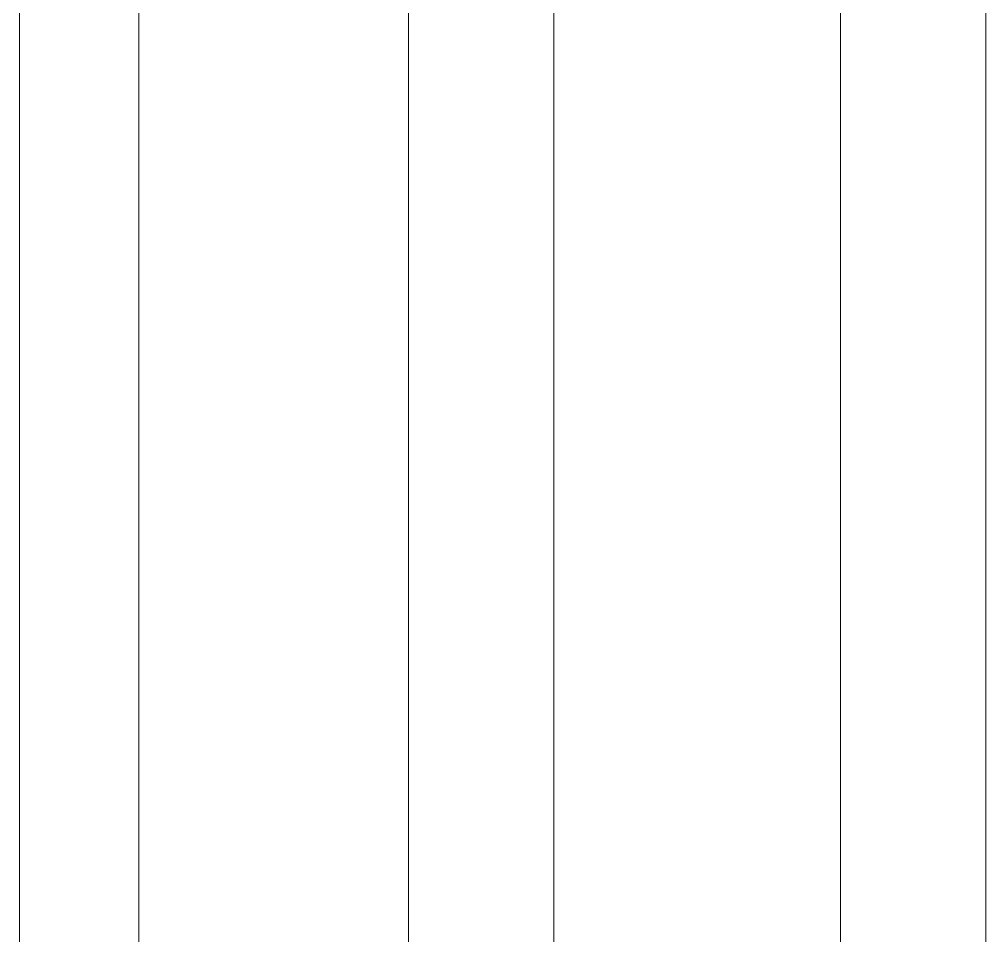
# Model space of a CAD drawing. Header units: millimetres. Extents: x -13140 to 14823, y 100 to 6213.
# Drawn here: x -3826.9 to -3599.7, y 1703.2 to 1918.6 of the extents above; entities that cross this region are included whole.
import ezdxf

# ---------------------------------------------------------------- set-up
doc = ezdxf.new("R2010")
doc.units = ezdxf.units.MM
doc.layers.add('I-FURN', color=30, linetype='Continuous', lineweight=9)

# ---------------------------------------------------------------- blocks, each defined once
blk = doc.blocks.new('Blks_Decor Maisons du Monde_Cortina de Tecido - Bege-4411411-ELEVAÇÃO 2 SUÍTE')
at = {"layer": 'I-FURN', "color": 55}
for p, q in [((4151.66, 3786), (4151.66, 1211.09)), ((4219.1, 1135.88), (4219.1, 3786)), ((4253.24, 1076.49), (4253.24, 3786)), ((4117.52, 3203.38), (4117.52, 1500)), ((4026.02, 3200), (4026.02, 1500)), ((4054.09, 1500), (4054.09, 3200))]:
    blk.add_line(p, q, dxfattribs=at)

msp = doc.modelspace()

# ---------------------------------------------------------------- block references
at = {"layer": 'I-FURN', "color": 55}
msp.add_blockref('Blks_Decor Maisons du Monde_Cortina de Tecido - Bege-4411411-ELEVAÇÃO 2 SUÍTE', (-7852.941, 0), dxfattribs=at)

doc.saveas('drawing.dxf')
